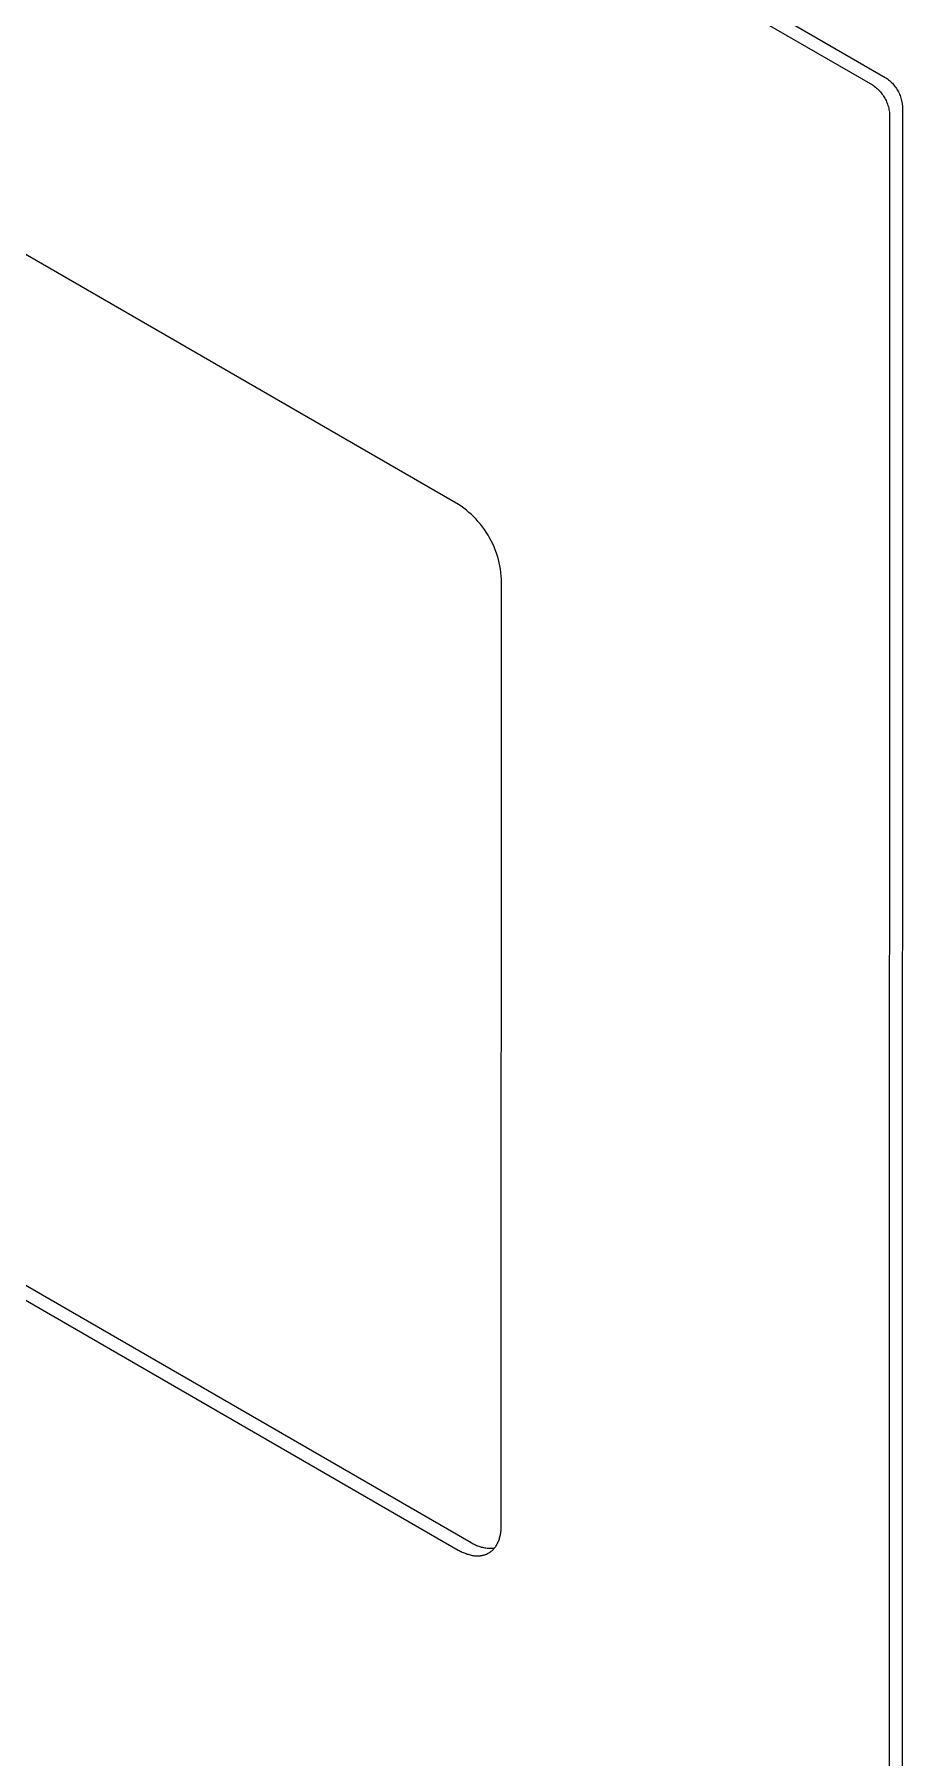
# Model space of a CAD drawing. Header units: millimetres. Extents: x -92 to 3826, y 8 to 2374.
# Drawn here: x 3683.4 to 3825.8, y 1946.2 to 2228.8 of the extents above; entities that cross this region are included whole.
import ezdxf

# ---------------------------------------------------------------- set-up
doc = ezdxf.new("R2010")
doc.units = ezdxf.units.MM
doc.layers.add('ZANO_R', color=7, linetype='Continuous', lineweight=0)

msp = doc.modelspace()

# ---------------------------------------------------------------- linework, layer by layer
at = {"layer": 'ZANO_R'}
for p, q in [((3557.84, 2372.43), (3820.88, 2220.56)), ((3559.96, 2373.66), (3823, 2221.79)), ((3752.98, 2151.76), (3625.7, 2225.25)), ((3823, 2221.79), (3823.18, 2221.67)), ((3823.18, 2221.67), (3823.36, 2221.54)), ((3823.36, 2221.54), (3823.53, 2221.41)), ((3823.53, 2221.41), (3823.7, 2221.27)), ((3823.7, 2221.27), (3823.86, 2221.12)), ((3823.86, 2221.12), (3824.01, 2220.97)), ((3820.88, 2220.56), (3821.06, 2220.44)), ((3821.06, 2220.44), (3821.24, 2220.31)), ((3821.24, 2220.31), (3821.41, 2220.18)), ((3821.41, 2220.18), (3821.57, 2220.04)), ((3821.57, 2220.04), (3821.74, 2219.9)), ((3821.74, 2219.9), (3821.89, 2219.74)), ((3821.89, 2219.74), (3822.04, 2219.59)), ((3822.04, 2219.59), (3822.19, 2219.43)), ((3822.19, 2219.43), (3822.33, 2219.26)), ((3822.33, 2219.26), (3822.46, 2219.09)), ((3822.46, 2219.09), (3822.59, 2218.91)), ((3822.59, 2218.91), (3822.71, 2218.73)), ((3822.71, 2218.73), (3822.83, 2218.55)), ((3822.83, 2218.55), (3822.93, 2218.36)), ((3822.93, 2218.36), (3823.04, 2218.17)), ((3824.01, 2220.97), (3824.16, 2220.81)), ((3824.16, 2220.81), (3824.31, 2220.65)), ((3824.31, 2220.65), (3824.45, 2220.48)), ((3824.45, 2220.48), (3824.58, 2220.31)), ((3824.58, 2220.31), (3824.71, 2220.14)), ((3824.71, 2220.14), (3824.83, 2219.96)), ((3824.83, 2219.96), (3824.95, 2219.77)), ((3824.95, 2219.77), (3825.06, 2219.58)), ((3825.06, 2219.58), (3825.16, 2219.39)), ((3825.16, 2219.39), (3825.25, 2219.2)), ((3825.25, 2219.2), (3825.34, 2219)), ((3825.34, 2219), (3825.42, 2218.8)), ((3825.42, 2218.8), (3825.5, 2218.59)), ((3825.5, 2218.59), (3825.57, 2218.38)), ((3825.57, 2218.38), (3825.63, 2218.18)), ((3823.04, 2218.17), (3823.13, 2217.97)), ((3823.13, 2217.97), (3823.22, 2217.77)), ((3823.22, 2217.77), (3823.3, 2217.57)), ((3823.3, 2217.57), (3823.38, 2217.37)), ((3823.38, 2217.37), (3823.44, 2217.16)), ((3823.44, 2217.16), (3823.5, 2216.95)), ((3823.5, 2216.95), (3823.56, 2216.74)), ((3823.56, 2216.74), (3823.6, 2216.53)), ((3823.6, 2216.53), (3823.64, 2216.31)), ((3823.64, 2216.31), (3823.67, 2216.1)), ((3823.71, 2215.67), (3823.64, 1835.87)), ((3823.67, 2216.1), (3823.69, 2215.88)), ((3823.69, 2215.88), (3823.71, 2215.67)), ((3825.63, 2218.18), (3825.68, 2217.96)), ((3825.68, 2217.96), (3825.72, 2217.75)), ((3825.72, 2217.75), (3825.76, 2217.54)), ((3825.76, 2217.54), (3825.79, 2217.32)), ((3825.83, 2216.89), (3825.76, 1837.1)), ((3825.79, 2217.32), (3825.81, 2217.11)), ((3825.81, 2217.11), (3825.83, 2216.89)), ((3753.43, 2151.46), (3752.98, 2151.76)), ((3753.87, 2151.14), (3753.43, 2151.46)), ((3754.3, 2150.8), (3753.87, 2151.14)), ((3754.71, 2150.45), (3754.3, 2150.8)), ((3755.12, 2150.09), (3754.71, 2150.45)), ((3755.51, 2149.71), (3755.12, 2150.09)), ((3755.88, 2149.32), (3755.51, 2149.71)), ((3756.25, 2148.92), (3755.88, 2149.32)), ((3756.6, 2148.5), (3756.25, 2148.92)), ((3756.93, 2148.07), (3756.6, 2148.5)), ((3757.25, 2147.63), (3756.93, 2148.07)), ((3757.55, 2147.18), (3757.25, 2147.63)), ((3757.84, 2146.72), (3757.55, 2147.18)), ((3758.11, 2146.25), (3757.84, 2146.72)), ((3758.37, 2145.77), (3758.11, 2146.25)), ((3758.61, 2145.28), (3758.37, 2145.77)), ((3758.83, 2144.78), (3758.61, 2145.28)), ((3759.03, 2144.28), (3758.83, 2144.78)), ((3759.22, 2143.77), (3759.03, 2144.28)), ((3759.39, 2143.25), (3759.22, 2143.77)), ((3759.54, 2142.73), (3759.39, 2143.25)), ((3759.67, 2142.2), (3759.54, 2142.73)), ((3759.78, 2141.67), (3759.67, 2142.2)), ((3759.88, 2141.14), (3759.78, 2141.67)), ((3759.95, 2140.6), (3759.88, 2141.14)), ((3760.01, 2140.06), (3759.95, 2140.6)), ((3760.05, 2139.52), (3760.01, 2140.06)), ((3760.02, 1984.37), (3760.05, 2139.52)), ((3627.79, 2054.99), (3755.07, 1981.51)), ((3625.67, 2053.77), (3752.95, 1980.28)), ((3759.99, 1983.65), (3760.01, 1983.83)), ((3760.01, 1983.83), (3760.02, 1984.01)), ((3760.02, 1984.19), (3760.02, 1984.37)), ((3760.02, 1984.01), (3760.02, 1984.19)), ((3755.07, 1981.51), (3755.24, 1981.4)), ((3755.24, 1981.4), (3755.42, 1981.3)), ((3755.42, 1981.3), (3755.59, 1981.21)), ((3755.59, 1981.21), (3755.77, 1981.12)), ((3755.77, 1981.12), (3755.96, 1981.04)), ((3755.96, 1981.04), (3756.14, 1980.96)), ((3756.14, 1980.96), (3756.33, 1980.89)), ((3756.33, 1980.89), (3756.52, 1980.83)), ((3759.1, 1980.87), (3759.15, 1980.94)), ((3759.15, 1980.94), (3759.19, 1981)), ((3759.19, 1981), (3759.23, 1981.07)), ((3759.23, 1981.07), (3759.27, 1981.14)), ((3759.27, 1981.14), (3759.31, 1981.21)), ((3759.31, 1981.21), (3759.35, 1981.28)), ((3759.35, 1981.28), (3759.39, 1981.35)), ((3759.39, 1981.35), (3759.46, 1981.5)), ((3759.46, 1981.5), (3759.53, 1981.65)), ((3759.53, 1981.65), (3759.59, 1981.8)), ((3759.59, 1981.8), (3759.65, 1981.96)), ((3759.65, 1981.96), (3759.7, 1982.11)), ((3759.7, 1982.11), (3759.75, 1982.28)), ((3759.75, 1982.28), (3759.79, 1982.44)), ((3759.79, 1982.44), (3759.84, 1982.61)), ((3759.84, 1982.61), (3759.87, 1982.78)), ((3759.87, 1982.78), (3759.9, 1982.95)), ((3759.9, 1982.95), (3759.93, 1983.12)), ((3759.93, 1983.12), (3759.96, 1983.3)), ((3759.96, 1983.3), (3759.98, 1983.47)), ((3759.98, 1983.47), (3759.99, 1983.65)), ((3752.95, 1980.28), (3753.11, 1980.19)), ((3753.11, 1980.19), (3753.27, 1980.11)), ((3753.27, 1980.11), (3753.42, 1980.03)), ((3753.42, 1980.03), (3753.59, 1979.95)), ((3753.59, 1979.95), (3753.75, 1979.87)), ((3753.75, 1979.87), (3753.91, 1979.8)), ((3753.91, 1979.8), (3754.07, 1979.74)), ((3754.07, 1979.74), (3754.24, 1979.68)), ((3754.24, 1979.68), (3754.4, 1979.62)), ((3754.4, 1979.62), (3754.57, 1979.57)), ((3754.57, 1979.57), (3754.73, 1979.52)), ((3754.73, 1979.52), (3754.9, 1979.47)), ((3754.9, 1979.47), (3755.06, 1979.44)), ((3755.06, 1979.44), (3755.23, 1979.4)), ((3755.23, 1979.4), (3755.39, 1979.38)), ((3755.39, 1979.38), (3755.55, 1979.35)), ((3755.55, 1979.35), (3755.72, 1979.34)), ((3755.72, 1979.34), (3755.88, 1979.32)), ((3755.88, 1979.32), (3755.96, 1979.32)), ((3755.96, 1979.32), (3756.04, 1979.32)), ((3756.04, 1979.32), (3756.12, 1979.32)), ((3756.12, 1979.32), (3756.2, 1979.32)), ((3756.2, 1979.32), (3756.28, 1979.32)), ((3756.28, 1979.32), (3756.36, 1979.33)), ((3756.36, 1979.33), (3756.43, 1979.33)), ((3756.43, 1979.33), (3756.51, 1979.34)), ((3756.51, 1979.34), (3756.59, 1979.35)), ((3756.52, 1980.83), (3756.71, 1980.77)), ((3756.59, 1979.35), (3756.67, 1979.36)), ((3756.67, 1979.36), (3756.74, 1979.37)), ((3756.71, 1980.77), (3756.91, 1980.72)), ((3756.74, 1979.37), (3756.82, 1979.38)), ((3756.82, 1979.38), (3756.9, 1979.39)), ((3756.9, 1979.39), (3756.97, 1979.41)), ((3756.91, 1980.72), (3757.1, 1980.68)), ((3756.97, 1979.41), (3757.04, 1979.43)), ((3757.04, 1979.43), (3757.12, 1979.45)), ((3757.1, 1980.68), (3757.3, 1980.64)), ((3757.12, 1979.45), (3757.19, 1979.47)), ((3757.19, 1979.47), (3757.26, 1979.49)), ((3757.26, 1979.49), (3757.34, 1979.51)), ((3757.3, 1980.64), (3757.5, 1980.62)), ((3757.34, 1979.51), (3757.41, 1979.54)), ((3757.41, 1979.54), (3757.48, 1979.56)), ((3757.48, 1979.56), (3757.55, 1979.59)), ((3757.5, 1980.62), (3757.7, 1980.59)), ((3757.55, 1979.59), (3757.62, 1979.62)), ((3757.62, 1979.62), (3757.68, 1979.65)), ((3757.68, 1979.65), (3757.75, 1979.68)), ((3757.7, 1980.59), (3757.9, 1980.58)), ((3757.75, 1979.68), (3757.82, 1979.72)), ((3757.82, 1979.72), (3757.89, 1979.75)), ((3757.89, 1979.75), (3757.95, 1979.79)), ((3757.9, 1980.58), (3758.1, 1980.57)), ((3757.95, 1979.79), (3758.01, 1979.83)), ((3758.01, 1979.83), (3758.08, 1979.86)), ((3758.08, 1979.86), (3758.14, 1979.91)), ((3758.1, 1980.57), (3758.3, 1980.56)), ((3758.14, 1979.91), (3758.2, 1979.95)), ((3758.2, 1979.95), (3758.26, 1979.99)), ((3758.26, 1979.99), (3758.32, 1980.04)), ((3758.3, 1980.56), (3758.5, 1980.57)), ((3758.32, 1980.04), (3758.38, 1980.08)), ((3758.38, 1980.08), (3758.44, 1980.13)), ((3758.44, 1980.13), (3758.5, 1980.18)), ((3758.5, 1980.57), (3758.7, 1980.58)), ((3758.5, 1980.18), (3758.55, 1980.23)), ((3758.55, 1980.23), (3758.61, 1980.28)), ((3758.61, 1980.28), (3758.66, 1980.34)), ((3758.66, 1980.34), (3758.72, 1980.39)), ((3758.7, 1980.58), (3758.9, 1980.6)), ((3758.72, 1980.39), (3758.77, 1980.45)), ((3758.77, 1980.45), (3758.82, 1980.5)), ((3758.82, 1980.5), (3758.87, 1980.56)), ((3758.87, 1980.56), (3758.92, 1980.62)), ((3758.92, 1980.62), (3758.97, 1980.68)), ((3758.97, 1980.68), (3759.01, 1980.74)), ((3759.01, 1980.74), (3759.06, 1980.81)), ((3759.06, 1980.81), (3759.1, 1980.87))]:
    msp.add_line(p, q, dxfattribs=at)

doc.saveas('drawing.dxf')
